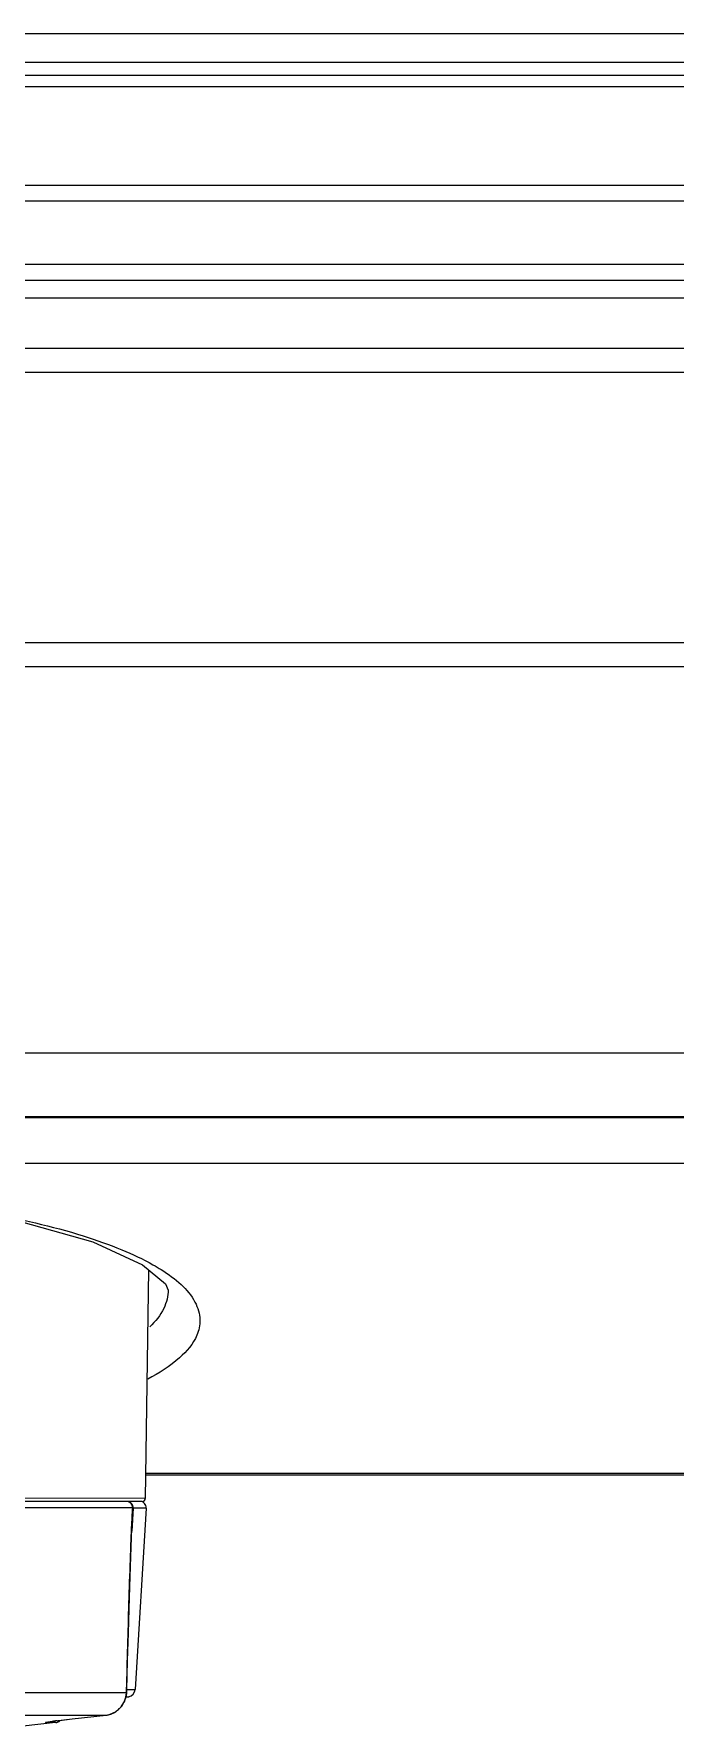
# Model space of a CAD drawing. Header units: millimetres. Extents: x -1538 to 3410, y -1646 to 2016.
# Drawn here: x 108.6 to 148.9, y -1623.3 to -1516.9 of the extents above; entities that cross this region are included whole.
import ezdxf

# ---------------------------------------------------------------- set-up
doc = ezdxf.new("R2010")
doc.units = ezdxf.units.MM
doc.header["$LTSCALE"] = 23.1
doc.layers.get('0').update_dxf_attribs({"linetype": 'CONTINUOUS'})

msp = doc.modelspace()

# ---------------------------------------------------------------- linework, layer by layer
at = {"linetype": 'Continuous'}
for p, q in [((647.03, -1516.86), (-171.77, -1516.86)), ((647.03, -1518.66), (-171.77, -1518.66)), ((-144.47, -1519.46), (581.53, -1519.46)), ((-145.17, -1520.16), (564, -1520.16)), ((-104.32, -1526.36), (561.47, -1526.36)), ((-104.32, -1527.36), (561.47, -1527.36)), ((561.47, -1531.36), (-104.32, -1531.36)), ((561.47, -1532.36), (-104.32, -1532.36)), ((561.47, -1533.46), (-104.32, -1533.46)), ((-159.16, -1536.61), (599.04, -1536.61)), ((-159.07, -1538.11), (598.93, -1538.11)), ((-159.07, -1555.11), (598.93, -1555.11)), ((-159.07, -1556.61), (598.93, -1556.61)), ((598.43, -1580.91), (-158.57, -1580.91)), ((209.43, -1584.96), (-159.67, -1584.96)), ((598.43, -1584.91), (-158.57, -1584.91)), ((522.53, -1587.83), (-85.47, -1587.83)), ((115.83, -1594.51), (115.62, -1608.87)), ((191.43, -1607.3), (115.64, -1607.3)), ((191.43, -1607.41), (115.64, -1607.41)), ((115.42, -1609.06), (89.98, -1609.06)), ((115.62, -1608.87), (89.99, -1608.86)), ((114.83, -1609.47), (107.58, -1609.47)), ((114.85, -1609.49), (114.77, -1610.93)), ((115.68, -1609.49), (114.85, -1609.49)), ((115.68, -1609.49), (114.98, -1620.87)), ((114.47, -1620.91), (114.51, -1619.05)), ((107.88, -1621.06), (114.44, -1621.06)), ((114.44, -1621.06), (114.46, -1621.08)), ((114.45, -1620.88), (114.47, -1620.89)), ((114.46, -1621.04), (114.47, -1620.91)), ((114.46, -1621.08), (114.46, -1621.04)), ((114.47, -1620.87), (114.98, -1620.87)), ((113.79, -1622.26), (114.01, -1622.07)), ((113.99, -1622.08), (114.01, -1622.07)), ((114.01, -1622.07), (114.15, -1621.92)), ((114.58, -1621.33), (114.41, -1621.37)), ((114.42, -1621.33), (114.58, -1621.33)), ((109.99, -1622.95), (106.83, -1623.3)), ((107.01, -1622.49), (113.16, -1622.49)), ((109.99, -1622.95), (109.38, -1622.95)), ((109.44, -1622.93), (109.44, -1622.93)), ((109.65, -1622.9), (109.75, -1622.88)), ((109.67, -1622.89), (109.68, -1622.89)), ((109.67, -1622.89), (109.68, -1622.89)), ((109.75, -1622.88), (109.98, -1622.85)), ((109.98, -1622.85), (111.03, -1622.73)), ((110.08, -1622.84), (111.02, -1622.73)), ((110.08, -1622.84), (110.09, -1622.84)), ((111.02, -1622.73), (113.16, -1622.49)), ((111.02, -1622.73), (111.03, -1622.73)), ((111.03, -1622.73), (113.16, -1622.49)), ((113.16, -1622.49), (113.16, -1622.49)), ((113.61, -1622.34), (113.8, -1622.25))]:
    msp.add_line(p, q, dxfattribs=at)
for points in [[(90.28, -1589.6), (95.48, -1589.81), (102.06, -1590.45), (107.79, -1591.47), (112.33, -1592.76), (115.44, -1594.19), (116.88, -1595.4), (117.05, -1595.79)], [(114.51, -1619.05), (114.56, -1617.34), (114.6, -1615.82), (114.64, -1614.43), (114.69, -1613.14), (114.73, -1611.93), (114.78, -1610.74), (114.82, -1609.84)], [(114.15, -1621.92), (114.32, -1621.62), (114.43, -1621.3), (114.46, -1621.08)], [(114.24, -1621.76), (114.33, -1621.61), (114.38, -1621.45)], [(109.44, -1622.93), (109.44, -1622.93), (109.45, -1622.93), (109.48, -1622.92), (109.52, -1622.92)], [(109.44, -1622.93), (109.46, -1622.93), (109.47, -1622.92)], [(109.52, -1622.92), (109.58, -1622.91), (109.65, -1622.9)], [(113.16, -1622.49), (113.42, -1622.43), (113.79, -1622.26)]]:
    msp.add_lwpolyline(points, dxfattribs=at)
for centre, radius, start, end in [((114.44, -1609.43), 0.369, 86.1248, 89.9928), ((115.28, -1609.46), 0.4, 356.5, 90), ((115.42, -1608.86), 0.2, 270, 359.16), ((162.15, -1612.57), 47.41, 176.2749, 176.6463), ((109.4, -1620.73), 5.05, 356.2715, 357.2923), ((112.95, -1620.98), 1.5, 356.4607, 357.2024), ((110.67, -1620.79), 3.78, 357.3126, 358.5793), ((114.48, -1620.84), 0.5, 280.5, 356.5), ((112.97, -1621.07), 1.43, 302.8366, 315.3918), ((112.93, -1621.03), 1.49, 315.3886, 316.0392), ((109.32, -1622.48), 0.476, 276.582, 289.1746), ((111.92, -1639.56), 16.81, 97.037, 97.662), ((112.91, -1647.46), 24.78, 96.5501, 97.0694), ((109.94, -1622.46), 0.5, 276.339, 312.3729), ((113, -1621.12), 1.38, 276.6125, 289.0187), ((112.99, -1621.1), 1.4, 289.0707, 302.796)]:
    msp.add_arc(centre, radius, start, end, dxfattribs=at)
for points, knots in [([(90.28, -1589.53), (92.98, -1589.57), (98.14, -1589.83), (105.31, -1590.76), (110.59, -1591.95), (114.03, -1593.16), (115.47, -1593.83), (116.1, -1594.19)], [0, 0, 0, 0, 0.305969, 0.585444, 0.820643, 0.917734, 1, 1, 1, 1]), ([(116.1, -1594.19), (116.28, -1594.29), (116.9, -1594.66), (117.49, -1595.09), (117.87, -1595.44)], [0, 0, 0, 0, 0.275861, 1, 1, 1, 1]), ([(117.87, -1595.44), (118.21, -1595.76), (118.78, -1596.42), (119.04, -1597.27), (119.05, -1597.66)], [0, 0, 0, 0, 0.547872, 1, 1, 1, 1]), ([(117.05, -1595.76), (117.06, -1596.16), (116.83, -1597.05), (116.26, -1597.75), (115.91, -1598.09)], [0, 0, 0, 0, 0.455802, 1, 1, 1, 1]), ([(119.05, -1597.66), (119.06, -1597.99), (118.85, -1598.92), (117.68, -1600.26), (116.48, -1601.01), (115.77, -1601.38)], [0, 0, 0, 0, 0.189451, 0.533695, 1, 1, 1, 1]), ([(114.85, -1609.49), (114.86, -1609.43), (114.84, -1609.32), (114.76, -1609.18), (114.63, -1609.09), (114.52, -1609.06), (114.47, -1609.06)], [0, 0, 0, 0, 0.253542, 0.505147, 0.753699, 1, 1, 1, 1]), ([(114.83, -1609.47), (114.83, -1609.42), (114.81, -1609.32), (114.73, -1609.19), (114.61, -1609.09), (114.52, -1609.07), (114.47, -1609.06)], [0, 0, 0, 0, 0.253508, 0.505091, 0.753589, 1, 1, 1, 1]), ([(114.84, -1609.49), (114.85, -1609.41), (114.81, -1609.24), (114.68, -1609.13), (114.6, -1609.1)], [0, 0, 0, 0, 0.500361, 1, 1, 1, 1]), ([(114.45, -1620.88), (114.47, -1619.98), (114.52, -1618.16), (114.59, -1615.45), (114.67, -1613.18), (114.73, -1611.37), (114.77, -1610.47), (114.8, -1610.02)], [0, 0, 0, 0, 0.250267, 0.500475, 0.750542, 0.875438, 1, 1, 1, 1]), ([(114.8, -1610.02), (114.8, -1609.97), (114.81, -1609.79), (114.82, -1609.61), (114.83, -1609.47)], [0, 0, 0, 0, 0.250999, 1, 1, 1, 1]), ([(114.84, -1609.49), (114.84, -1609.49), (114.84, -1609.48), (114.83, -1609.47), (114.83, -1609.47)], [0, 0, 0, 0, 0.202387, 1, 1, 1, 1]), ([(114.85, -1609.49), (114.85, -1609.49), (114.85, -1609.49), (114.85, -1609.49), (114.84, -1609.49)], [0, 0, 0, 0, 0.358439, 1, 1, 1, 1]), ([(114.01, -1622.07), (114.13, -1621.94), (114.34, -1621.62), (114.43, -1621.26), (114.44, -1621.08)], [0, 0, 0, 0, 0.498777, 1, 1, 1, 1]), ([(109.38, -1622.95), (109.38, -1622.95), (109.37, -1622.95), (109.36, -1622.95), (109.36, -1622.95), (109.35, -1622.95), (109.35, -1622.95), (109.35, -1622.95), (109.36, -1622.95), (109.36, -1622.94), (109.37, -1622.94), (109.39, -1622.94), (109.42, -1622.93), (109.45, -1622.93), (109.48, -1622.92), (109.5, -1622.92)], [0, 0, 0, 0, 0.057998, 0.102846, 0.13457, 0.153454, 0.161816, 0.174224, 0.198906, 0.23665, 0.28753, 0.351487, 0.518146, 0.735011, 1, 1, 1, 1]), ([(109.5, -1622.92), (109.51, -1622.92), (109.57, -1622.91), (109.62, -1622.9), (109.67, -1622.89)], [0, 0, 0, 0, 0.219655, 1, 1, 1, 1])]:
    msp.add_open_spline(points, degree=3, knots=knots, dxfattribs=at)
msp.add_open_spline([(114.6, -1609.1), (114.55, -1609.07), (114.5, -1609.06), (114.44, -1609.06)], degree=3, dxfattribs=at)

doc.saveas('drawing.dxf')
